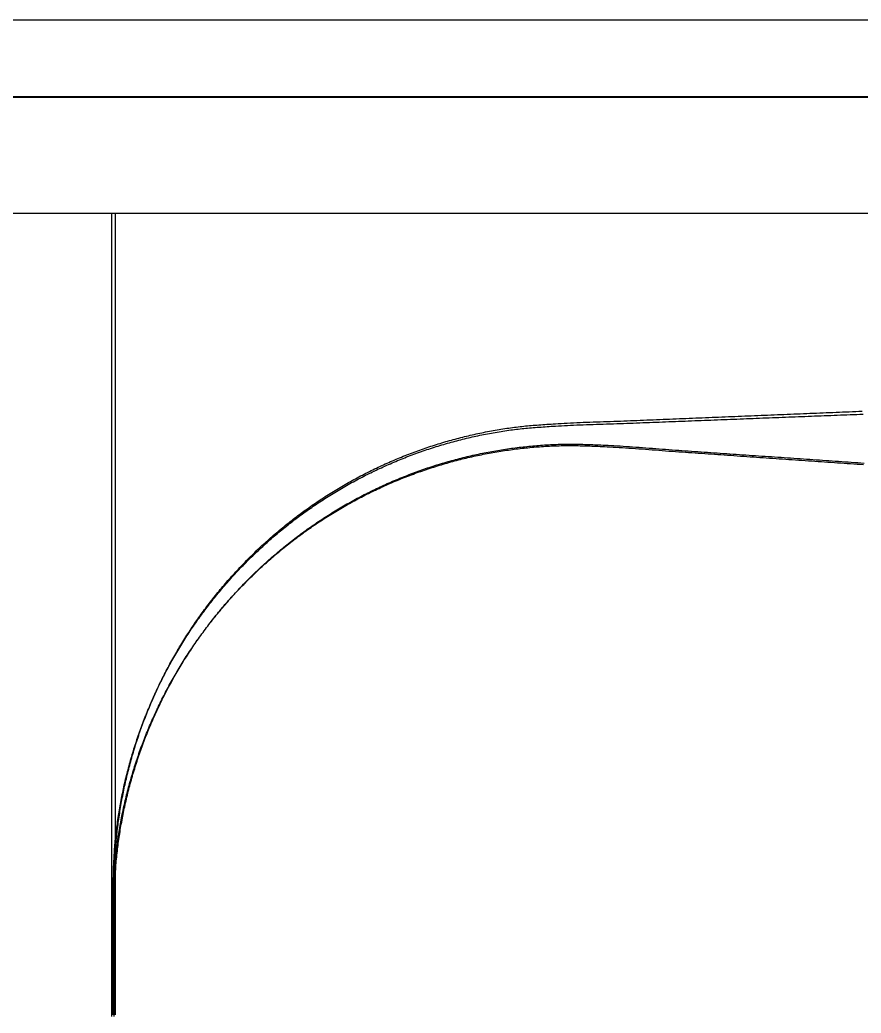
# Model space of a CAD drawing. Header units: millimetres. Extents: x -226 to 218, y -316 to 313.
# Drawn here: x -127.7 to -72.6, y -180 to -114.9 of the extents above; entities that cross this region are included whole.
import ezdxf

# ---------------------------------------------------------------- set-up
doc = ezdxf.new("R2010")
doc.units = ezdxf.units.MM
doc.layers.add('SKETCH', color=5, linetype='Continuous')
doc.layers.add('VISIBLE', color=7, linetype='Continuous')

msp = doc.modelspace()

# ---------------------------------------------------------------- linework, layer by layer
at = {"layer": 'SKETCH', "flags": 128}
for points in [[(-121.651, -180.224), (-121.651, -179.988), (-121.651, -179.752), (-121.651, -179.516), (-121.651, -179.28), (-121.651, -179.043), (-121.651, -178.806), (-121.651, -178.569), (-121.651, -178.332), (-121.651, -178.095), (-121.651, -177.858), (-121.651, -177.621), (-121.651, -177.384), (-121.651, -177.147), (-121.651, -176.91), (-121.651, -176.674), (-121.651, -176.438), (-121.651, -176.202), (-121.651, -175.967), (-121.651, -175.732), (-121.651, -175.497), (-121.651, -175.263), (-121.651, -175.029), (-121.651, -174.797), (-121.651, -174.564), (-121.651, -174.333), (-121.651, -174.11), (-121.651, -173.889), (-121.651, -173.667), (-121.651, -173.447), (-121.651, -173.227), (-121.651, -173.007), (-121.651, -172.788), (-121.651, -172.569), (-121.651, -172.351), (-121.651, -172.133), (-121.651, -171.915), (-121.651, -171.697), (-121.651, -171.48), (-121.651, -171.263), (-121.651, -171.045), (-121.651, -170.828), (-121.651, -170.611), (-121.651, -170.394), (-121.651, -170.176), (-121.651, -169.959), (-121.651, -169.741), (-121.651, -169.523), (-121.651, -169.305), (-121.651, -169.087), (-121.651, -168.868), (-121.651, -168.649), (-121.651, -168.431), (-121.651, -168.212), (-121.651, -167.993), (-121.651, -167.775), (-121.651, -167.556), (-121.651, -167.338), (-121.651, -167.119), (-121.651, -166.9), (-121.651, -166.682), (-121.651, -166.463), (-121.651, -166.244), (-121.651, -166.026), (-121.651, -165.807), (-121.651, -165.589), (-121.651, -165.37), (-121.651, -165.151), (-121.651, -164.933), (-121.651, -164.714), (-121.651, -164.495), (-121.651, -164.277), (-121.651, -164.058), (-121.651, -163.84), (-121.651, -163.621), (-121.651, -163.402), (-121.651, -163.184), (-121.651, -162.965), (-121.651, -162.747), (-121.651, -162.528), (-121.651, -162.309), (-121.651, -162.091), (-121.651, -161.872), (-121.651, -161.654), (-121.651, -161.435), (-121.651, -161.217), (-121.651, -160.998), (-121.651, -160.779), (-121.651, -160.561), (-121.651, -160.342), (-121.651, -160.124), (-121.651, -159.905), (-121.651, -159.686), (-121.651, -159.468), (-121.651, -159.249), (-121.651, -159.031), (-121.651, -158.812), (-121.651, -158.593), (-121.651, -158.375), (-121.651, -158.156), (-121.651, -157.938), (-121.651, -157.719), (-121.651, -157.5), (-121.651, -157.282), (-121.651, -157.063), (-121.651, -156.844), (-121.651, -156.626), (-121.651, -156.407), (-121.651, -156.189), (-121.651, -155.97), (-121.651, -155.751), (-121.651, -155.533), (-121.651, -155.314), (-121.651, -155.095), (-121.651, -154.877), (-121.651, -154.658), (-121.651, -154.44), (-121.651, -154.221), (-121.651, -154.002), (-121.651, -153.784), (-121.651, -153.565), (-121.651, -153.346), (-121.651, -153.128), (-121.651, -152.909), (-121.651, -152.691), (-121.651, -152.472), (-121.651, -152.253), (-121.651, -152.035), (-121.651, -151.816), (-121.651, -151.598), (-121.651, -151.379), (-121.651, -151.161), (-121.651, -150.942), (-121.651, -150.723), (-121.651, -150.505), (-121.651, -150.286), (-121.651, -150.068), (-121.651, -149.849), (-121.651, -149.63), (-121.651, -149.412), (-121.651, -149.193), (-121.651, -148.975), (-121.651, -148.756), (-121.651, -148.538), (-121.651, -148.319), (-121.651, -148.1), (-121.651, -147.882), (-121.651, -147.663), (-121.651, -147.444), (-121.651, -147.226), (-121.651, -147.007), (-121.651, -146.789), (-121.651, -146.57), (-121.651, -146.351), (-121.651, -146.133), (-121.651, -145.914), (-121.651, -145.695), (-121.651, -145.477), (-121.651, -145.258), (-121.651, -145.04), (-121.651, -144.821), (-121.651, -144.602), (-121.651, -144.384), (-121.651, -144.165), (-121.651, -143.946), (-121.651, -143.728), (-121.651, -143.509), (-121.651, -143.291), (-121.651, -143.072), (-121.651, -142.853), (-121.651, -142.635), (-121.651, -142.416), (-121.651, -142.197), (-121.651, -141.979), (-121.651, -141.76), (-121.651, -141.542), (-121.651, -141.323), (-121.651, -141.105), (-121.651, -140.886), (-121.651, -140.667), (-121.651, -140.449), (-121.651, -140.23), (-121.651, -140.012), (-121.651, -139.793), (-121.651, -139.574), (-121.651, -139.356), (-121.651, -139.137), (-121.651, -138.919), (-121.651, -138.7), (-121.651, -138.482), (-121.651, -138.263), (-121.651, -138.044), (-121.651, -137.826), (-121.651, -137.607), (-121.651, -137.389), (-121.651, -137.17), (-121.651, -136.951), (-121.651, -136.733), (-121.651, -136.514), (-121.651, -136.296), (-121.651, -136.077), (-121.651, -135.859), (-121.651, -135.64), (-121.651, -135.421), (-121.651, -135.203), (-121.651, -134.984), (-121.651, -134.766), (-121.651, -134.547), (-121.651, -134.328), (-121.651, -134.11), (-121.651, -133.891), (-121.651, -133.673), (-121.651, -133.454), (-121.651, -133.236), (-121.651, -133.017), (-121.651, -132.798), (-121.651, -132.58), (-121.651, -132.361), (-121.651, -132.143), (-121.651, -131.924), (-121.651, -131.705), (-121.651, -131.487), (-121.651, -131.268), (-121.651, -131.049), (-121.651, -130.831), (-121.651, -130.612), (-121.651, -130.393), (-121.651, -130.175), (-121.651, -129.956), (-121.651, -129.738), (-121.651, -129.519), (-121.651, -129.3), (-121.651, -129.082), (-121.651, -128.863), (-121.651, -128.644), (-121.651, -128.426), (-121.651, -128.207), (-121.651, -127.989), (-121.651, -127.77), (-121.651, -127.595)], [(-121.413, -180.106), (-121.413, -179.871), (-121.413, -179.636), (-121.413, -179.4), (-121.413, -179.165), (-121.413, -178.929), (-121.413, -178.692), (-121.413, -178.456), (-121.413, -178.219), (-121.413, -177.983), (-121.413, -177.746), (-121.413, -177.509), (-121.413, -177.272), (-121.413, -177.036), (-121.413, -176.799), (-121.413, -176.563), (-121.413, -176.327), (-121.413, -176.091), (-121.413, -175.856), (-121.413, -175.621), (-121.413, -175.386), (-121.413, -175.152), (-121.413, -174.919), (-121.413, -174.686), (-121.413, -174.454), (-121.413, -174.222), (-121.413, -173.992), (-121.413, -173.771), (-121.413, -173.551), (-121.413, -173.331), (-121.413, -173.112), (-121.413, -172.894), (-121.413, -172.676), (-121.413, -172.458), (-121.413, -172.241), (-121.413, -172.025), (-121.413, -171.808), (-121.413, -171.592), (-121.413, -171.377), (-121.413, -171.161), (-121.413, -170.945), (-121.413, -170.73), (-121.413, -170.515), (-121.413, -170.299), (-121.413, -170.084), (-121.413, -169.868), (-121.413, -169.653), (-121.413, -169.437), (-121.413, -169.221), (-121.413, -169.005), (-121.413, -168.788), (-121.413, -168.571), (-121.413, -168.354), (-121.413, -168.137), (-121.413, -167.92), (-121.413, -167.704), (-121.413, -167.487), (-121.413, -167.27), (-121.413, -167.053), (-121.413, -166.836), (-121.413, -166.619), (-121.413, -166.402), (-121.413, -166.186), (-121.413, -165.969), (-121.413, -165.752), (-121.413, -165.535), (-121.413, -165.318), (-121.413, -165.101), (-121.413, -164.884), (-121.413, -164.667), (-121.413, -164.451), (-121.413, -164.234), (-121.413, -164.017), (-121.413, -163.8), (-121.413, -163.583), (-121.413, -163.366), (-121.413, -163.15), (-121.413, -162.933), (-121.413, -162.716), (-121.413, -162.499), (-121.413, -162.282), (-121.413, -162.065), (-121.413, -161.849), (-121.413, -161.632), (-121.413, -161.415), (-121.413, -161.198), (-121.413, -160.981), (-121.413, -160.765), (-121.413, -160.548), (-121.413, -160.331), (-121.413, -160.114), (-121.413, -159.897), (-121.413, -159.68), (-121.413, -159.464), (-121.413, -159.247), (-121.413, -159.03), (-121.413, -158.813), (-121.413, -158.596), (-121.413, -158.379), (-121.413, -158.163), (-121.413, -157.946), (-121.413, -157.729), (-121.413, -157.512), (-121.413, -157.295), (-121.413, -157.078), (-121.413, -156.861), (-121.413, -156.645), (-121.413, -156.428), (-121.413, -156.211), (-121.413, -155.994), (-121.413, -155.777), (-121.413, -155.56), (-121.413, -155.343), (-121.413, -155.127), (-121.413, -154.91), (-121.413, -154.693), (-121.413, -154.476), (-121.413, -154.259), (-121.413, -154.042), (-121.413, -153.825), (-121.413, -153.609), (-121.413, -153.392), (-121.413, -153.175), (-121.413, -152.958), (-121.413, -152.741), (-121.413, -152.524), (-121.413, -152.307), (-121.413, -152.091), (-121.413, -151.874), (-121.413, -151.657), (-121.413, -151.44), (-121.413, -151.223), (-121.413, -151.007), (-121.413, -150.79), (-121.413, -150.573), (-121.413, -150.356), (-121.413, -150.139), (-121.413, -149.923), (-121.413, -149.706), (-121.413, -149.489), (-121.413, -149.272), (-121.413, -149.055), (-121.413, -148.838), (-121.413, -148.622), (-121.413, -148.405), (-121.413, -148.188), (-121.413, -147.971), (-121.413, -147.754), (-121.413, -147.537), (-121.413, -147.321), (-121.413, -147.104), (-121.413, -146.887), (-121.413, -146.67), (-121.413, -146.453), (-121.413, -146.236), (-121.413, -146.019), (-121.413, -145.802), (-121.413, -145.586), (-121.413, -145.369), (-121.413, -145.152), (-121.413, -144.935), (-121.413, -144.718), (-121.413, -144.501), (-121.413, -144.284), (-121.413, -144.068), (-121.413, -143.851), (-121.413, -143.634), (-121.413, -143.417), (-121.413, -143.2), (-121.413, -142.983), (-121.413, -142.766), (-121.413, -142.55), (-121.413, -142.333), (-121.413, -142.116), (-121.413, -141.899), (-121.413, -141.682), (-121.413, -141.465), (-121.413, -141.249), (-121.413, -141.032), (-121.413, -140.815), (-121.413, -140.598), (-121.413, -140.381), (-121.413, -140.165), (-121.413, -139.948), (-121.413, -139.731), (-121.413, -139.514), (-121.413, -139.297), (-121.413, -139.08), (-121.413, -138.864), (-121.413, -138.647), (-121.413, -138.43), (-121.413, -138.213), (-121.413, -137.996), (-121.413, -137.78), (-121.413, -137.563), (-121.413, -137.346), (-121.413, -137.129), (-121.413, -136.912), (-121.413, -136.695), (-121.413, -136.478), (-121.413, -136.262), (-121.413, -136.045), (-121.413, -135.828), (-121.413, -135.611), (-121.413, -135.394), (-121.413, -135.177), (-121.413, -134.96), (-121.413, -134.743), (-121.413, -134.527), (-121.413, -134.31), (-121.413, -134.093), (-121.413, -133.876), (-121.413, -133.659), (-121.413, -133.442), (-121.413, -133.225), (-121.413, -133.009), (-121.413, -132.792), (-121.413, -132.575), (-121.413, -132.358), (-121.413, -132.141), (-121.413, -131.924), (-121.413, -131.708), (-121.413, -131.491), (-121.413, -131.274), (-121.413, -131.057), (-121.413, -130.84), (-121.413, -130.623), (-121.413, -130.407), (-121.413, -130.19), (-121.413, -129.973), (-121.413, -129.756), (-121.413, -129.539), (-121.413, -129.323), (-121.413, -129.106), (-121.413, -128.889), (-121.413, -128.672), (-121.413, -128.455), (-121.413, -128.238), (-121.413, -128.022), (-121.413, -127.805), (-121.413, -127.595)], [(-121.571, -180.106), (-121.571, -179.87), (-121.571, -179.633), (-121.571, -179.392), (-121.571, -179.149), (-121.571, -178.903), (-121.571, -178.655), (-121.571, -178.406), (-121.571, -178.155), (-121.571, -177.904), (-121.571, -177.654), (-121.571, -177.403), (-121.571, -177.154), (-121.571, -176.906), (-121.571, -176.66), (-121.571, -176.417), (-121.571, -176.176), (-121.571, -175.939), (-121.571, -175.705), (-121.571, -175.476), (-121.571, -175.252), (-121.571, -175.033), (-121.571, -174.819), (-121.571, -174.612), (-121.571, -174.412), (-121.571, -174.219), (-121.571, -174.093), (-121.572, -173.972), (-121.572, -173.853), (-121.573, -173.738), (-121.574, -173.625), (-121.575, -173.515), (-121.575, -173.408), (-121.576, -173.302), (-121.577, -173.198), (-121.578, -173.096), (-121.579, -172.994), (-121.58, -172.894), (-121.581, -172.794), (-121.581, -172.695), (-121.581, -172.596), (-121.581, -172.496), (-121.581, -172.397), (-121.581, -172.296), (-121.58, -172.195), (-121.579, -172.092), (-121.578, -171.988), (-121.576, -171.883), (-121.574, -171.775), (-121.571, -171.665), (-121.568, -171.542), (-121.565, -171.418), (-121.562, -171.294), (-121.558, -171.169), (-121.555, -171.042), (-121.551, -170.916), (-121.547, -170.788), (-121.543, -170.66), (-121.538, -170.532), (-121.534, -170.403), (-121.528, -170.273), (-121.523, -170.144), (-121.517, -170.014), (-121.51, -169.884), (-121.504, -169.754), (-121.496, -169.624), (-121.488, -169.494), (-121.48, -169.364), (-121.471, -169.234), (-121.461, -169.105), (-121.45, -168.976), (-121.439, -168.847), (-121.427, -168.719), (-121.415, -168.591), (-121.401, -168.464), (-121.387, -168.337), (-121.373, -168.209), (-121.358, -168.082), (-121.342, -167.955), (-121.326, -167.827), (-121.31, -167.7), (-121.292, -167.573), (-121.275, -167.446), (-121.256, -167.319), (-121.238, -167.192), (-121.218, -167.065), (-121.198, -166.938), (-121.178, -166.811), (-121.157, -166.684), (-121.135, -166.558), (-121.113, -166.431), (-121.091, -166.305), (-121.068, -166.179), (-121.044, -166.053), (-121.02, -165.927), (-120.995, -165.801), (-120.97, -165.676), (-120.944, -165.55), (-120.918, -165.425), (-120.891, -165.299), (-120.864, -165.174), (-120.836, -165.049), (-120.808, -164.924), (-120.779, -164.799), (-120.749, -164.674), (-120.719, -164.549), (-120.689, -164.425), (-120.658, -164.3), (-120.626, -164.176), (-120.594, -164.052), (-120.561, -163.927), (-120.528, -163.803), (-120.494, -163.68), (-120.46, -163.556), (-120.425, -163.432), (-120.39, -163.309), (-120.354, -163.186), (-120.318, -163.063), (-120.281, -162.94), (-120.244, -162.818), (-120.206, -162.695), (-120.168, -162.573), (-120.129, -162.451), (-120.089, -162.329), (-120.049, -162.207), (-120.009, -162.086), (-119.968, -161.964), (-119.926, -161.843), (-119.884, -161.722), (-119.842, -161.6), (-119.798, -161.48), (-119.755, -161.359), (-119.711, -161.238), (-119.666, -161.118), (-119.621, -160.998), (-119.575, -160.878), (-119.529, -160.758), (-119.482, -160.638), (-119.435, -160.519), (-119.387, -160.4), (-119.339, -160.281), (-119.29, -160.162), (-119.241, -160.044), (-119.191, -159.926), (-119.141, -159.808), (-119.091, -159.69), (-119.039, -159.573), (-118.988, -159.456), (-118.936, -159.339), (-118.883, -159.222), (-118.83, -159.105), (-118.776, -158.988), (-118.722, -158.872), (-118.667, -158.756), (-118.612, -158.64), (-118.556, -158.525), (-118.5, -158.409), (-118.443, -158.294), (-118.386, -158.179), (-118.329, -158.064), (-118.27, -157.95), (-118.212, -157.836), (-118.153, -157.722), (-118.093, -157.608), (-118.033, -157.495), (-117.973, -157.382), (-117.912, -157.269), (-117.85, -157.156), (-117.788, -157.044), (-117.726, -156.932), (-117.663, -156.821), (-117.6, -156.709), (-117.536, -156.598), (-117.472, -156.487), (-117.407, -156.377), (-117.342, -156.266), (-117.276, -156.156), (-117.21, -156.046), (-117.143, -155.936), (-117.076, -155.827), (-117.008, -155.718), (-116.94, -155.609), (-116.871, -155.501), (-116.802, -155.392), (-116.733, -155.285), (-116.663, -155.177), (-116.592, -155.07), (-116.522, -154.963), (-116.45, -154.856), (-116.378, -154.75), (-116.306, -154.644), (-116.234, -154.538), (-116.161, -154.433), (-116.087, -154.328), (-116.013, -154.223), (-115.939, -154.119), (-115.864, -154.015), (-115.789, -153.911), (-115.713, -153.808), (-115.637, -153.705), (-115.56, -153.602), (-115.483, -153.499), (-115.406, -153.397), (-115.328, -153.295), (-115.249, -153.193), (-115.17, -153.092), (-115.091, -152.991), (-115.011, -152.89), (-114.931, -152.79), (-114.85, -152.69), (-114.769, -152.591), (-114.688, -152.492), (-114.606, -152.393), (-114.524, -152.294), (-114.441, -152.196), (-114.358, -152.099), (-114.275, -152.001), (-114.191, -151.904), (-114.107, -151.808), (-114.023, -151.712), (-113.937, -151.616), (-113.852, -151.52), (-113.766, -151.425), (-113.68, -151.33), (-113.593, -151.236), (-113.506, -151.142), (-113.418, -151.048), (-113.33, -150.954), (-113.242, -150.861), (-113.153, -150.768), (-113.064, -150.676), (-112.974, -150.584), (-112.884, -150.493), (-112.794, -150.401), (-112.703, -150.311), (-112.612, -150.22), (-112.521, -150.13), (-112.429, -150.041), (-112.337, -149.952), (-112.244, -149.863), (-112.151, -149.775), (-112.058, -149.687), (-111.965, -149.599), (-111.871, -149.512), (-111.776, -149.425), (-111.681, -149.339), (-111.586, -149.253), (-111.49, -149.168), (-111.394, -149.082), (-111.298, -148.997), (-111.201, -148.913), (-111.104, -148.829), (-111.007, -148.745), (-110.909, -148.662), (-110.811, -148.579), (-110.712, -148.497), (-110.613, -148.415), (-110.514, -148.333), (-110.415, -148.252), (-110.315, -148.172), (-110.215, -148.092), (-110.114, -148.012), (-110.013, -147.932), (-109.912, -147.854), (-109.811, -147.775), (-109.709, -147.697), (-109.607, -147.62), (-109.505, -147.543), (-109.402, -147.466), (-109.299, -147.39), (-109.195, -147.314), (-109.092, -147.239), (-108.988, -147.164), (-108.883, -147.089), (-108.778, -147.015), (-108.673, -146.942), (-108.568, -146.869), (-108.462, -146.796), (-108.356, -146.723), (-108.25, -146.652), (-108.143, -146.58), (-108.036, -146.509), (-107.929, -146.439), (-107.821, -146.369), (-107.714, -146.299), (-107.606, -146.23), (-107.497, -146.162), (-107.389, -146.094), (-107.28, -146.026), (-107.171, -145.959), (-107.062, -145.892), (-106.952, -145.826), (-106.842, -145.76), (-106.732, -145.695), (-106.621, -145.63), (-106.51, -145.566), (-106.399, -145.502), (-106.287, -145.438), (-106.175, -145.375), (-106.063, -145.313), (-105.951, -145.251), (-105.838, -145.189), (-105.725, -145.128), (-105.612, -145.067), (-105.499, -145.007), (-105.385, -144.947), (-105.271, -144.888), (-105.157, -144.83), (-105.043, -144.771), (-104.928, -144.714), (-104.814, -144.656), (-104.699, -144.6), (-104.583, -144.544), (-104.468, -144.488), (-104.353, -144.433), (-104.237, -144.378), (-104.121, -144.324), (-104.004, -144.27), (-103.887, -144.217), (-103.771, -144.164), (-103.653, -144.112), (-103.536, -144.06), (-103.418, -144.008), (-103.3, -143.958), (-103.182, -143.907), (-103.064, -143.857), (-102.946, -143.808), (-102.827, -143.759), (-102.708, -143.711), (-102.589, -143.663), (-102.469, -143.616), (-102.35, -143.569), (-102.23, -143.523), (-102.11, -143.477), (-101.991, -143.432), (-101.87, -143.387), (-101.75, -143.343), (-101.63, -143.299), (-101.509, -143.256), (-101.388, -143.213), (-101.267, -143.171), (-101.146, -143.13), (-101.024, -143.089), (-100.903, -143.048), (-100.781, -143.008), (-100.659, -142.969), (-100.536, -142.93), (-100.414, -142.891), (-100.291, -142.853), (-100.169, -142.816), (-100.046, -142.779), (-99.923, -142.743), (-99.799, -142.707), (-99.676, -142.671), (-99.552, -142.637), (-99.429, -142.602), (-99.305, -142.569), (-99.181, -142.535), (-99.057, -142.503), (-98.933, -142.47), (-98.809, -142.439), (-98.685, -142.408), (-98.56, -142.377), (-98.436, -142.347), (-98.311, -142.318), (-98.186, -142.289), (-98.061, -142.26), (-97.936, -142.232), (-97.811, -142.205), (-97.685, -142.178), (-97.56, -142.151), (-97.434, -142.125), (-97.308, -142.1), (-97.182, -142.075), (-97.056, -142.051), (-96.93, -142.027), (-96.804, -142.004), (-96.677, -141.981), (-96.551, -141.959), (-96.424, -141.938), (-96.298, -141.917), (-96.171, -141.896), (-96.045, -141.876), (-95.918, -141.857), (-95.791, -141.838), (-95.664, -141.82), (-95.538, -141.802), (-95.413, -141.785), (-95.289, -141.77), (-95.165, -141.754), (-95.042, -141.74), (-94.919, -141.726), (-94.797, -141.713), (-94.675, -141.701), (-94.552, -141.689), (-94.43, -141.677), (-94.307, -141.666), (-94.183, -141.655), (-94.059, -141.645), (-93.934, -141.635), (-93.807, -141.625), (-93.68, -141.616), (-93.551, -141.607), (-93.421, -141.598), (-93.289, -141.588), (-93.155, -141.58), (-93.02, -141.571), (-92.882, -141.562), (-92.742, -141.552), (-92.599, -141.543), (-92.412, -141.532), (-92.22, -141.521), (-92.025, -141.51), (-91.826, -141.5), (-91.623, -141.491), (-91.418, -141.481), (-91.209, -141.473), (-90.999, -141.464), (-90.786, -141.456), (-90.571, -141.448), (-90.354, -141.441), (-90.136, -141.434), (-89.917, -141.426), (-89.697, -141.419), (-89.476, -141.412), (-89.255, -141.405), (-89.034, -141.398), (-88.814, -141.391), (-88.594, -141.384), (-88.375, -141.377), (-88.157, -141.369), (-87.94, -141.362), (-87.725, -141.354), (-87.512, -141.346), (-87.3, -141.338), (-87.088, -141.33), (-86.876, -141.321), (-86.664, -141.313), (-86.452, -141.305), (-86.24, -141.297), (-86.028, -141.288), (-85.816, -141.28), (-85.604, -141.272), (-85.392, -141.263), (-85.18, -141.255), (-84.968, -141.247), (-84.756, -141.239), (-84.544, -141.23), (-84.332, -141.222), (-84.12, -141.214), (-83.908, -141.206), (-83.696, -141.197), (-83.484, -141.189), (-83.272, -141.181), (-83.06, -141.173), (-82.848, -141.164), (-82.636, -141.156), (-82.424, -141.148), (-82.212, -141.139), (-82, -141.131), (-81.788, -141.123), (-81.576, -141.115), (-81.364, -141.106), (-81.152, -141.098), (-80.94, -141.09), (-80.728, -141.082), (-80.516, -141.073), (-80.304, -141.065), (-80.092, -141.057), (-79.88, -141.049), (-79.668, -141.04), (-79.456, -141.032), (-79.244, -141.024), (-79.032, -141.015), (-78.82, -141.007), (-78.608, -140.999), (-78.396, -140.991), (-78.184, -140.982), (-77.972, -140.974), (-77.76, -140.966), (-77.548, -140.958), (-77.336, -140.949), (-77.124, -140.941), (-76.912, -140.933), (-76.7, -140.925), (-76.488, -140.917), (-76.276, -140.908), (-76.064, -140.9), (-75.852, -140.892), (-75.64, -140.884), (-75.428, -140.875), (-75.216, -140.867), (-75.004, -140.859), (-74.792, -140.851), (-74.58, -140.843), (-74.368, -140.834), (-74.156, -140.826), (-73.945, -140.818), (-73.733, -140.81), (-73.521, -140.802), (-73.309, -140.793), (-73.097, -140.785), (-72.885, -140.777), (-72.673, -140.769), (-72.461, -140.76)], [(-121.492, -180.224), (-121.492, -179.988), (-121.492, -179.753), (-121.492, -179.516), (-121.492, -179.275), (-121.492, -179.032), (-121.492, -178.787), (-121.492, -178.539), (-121.492, -178.291), (-121.492, -178.041), (-121.492, -177.791), (-121.492, -177.54), (-121.492, -177.291), (-121.492, -177.042), (-121.492, -176.794), (-121.492, -176.549), (-121.492, -176.306), (-121.492, -176.065), (-121.492, -175.828), (-121.492, -175.595), (-121.492, -175.366), (-121.492, -175.141), (-121.492, -174.922), (-121.492, -174.708), (-121.492, -174.5), (-121.492, -174.299), (-121.492, -174.105), (-121.492, -173.978), (-121.492, -173.853), (-121.493, -173.733), (-121.494, -173.615), (-121.494, -173.5), (-121.495, -173.388), (-121.496, -173.277), (-121.497, -173.169), (-121.498, -173.063), (-121.499, -172.958), (-121.5, -172.854), (-121.501, -172.751), (-121.501, -172.649), (-121.502, -172.547), (-121.502, -172.446), (-121.502, -172.344), (-121.502, -172.242), (-121.502, -172.139), (-121.501, -172.036), (-121.5, -171.931), (-121.499, -171.825), (-121.497, -171.717), (-121.495, -171.607), (-121.492, -171.496), (-121.489, -171.372), (-121.486, -171.248), (-121.482, -171.124), (-121.479, -170.998), (-121.475, -170.872), (-121.472, -170.745), (-121.468, -170.618), (-121.463, -170.49), (-121.459, -170.362), (-121.454, -170.233), (-121.449, -170.104), (-121.443, -169.975), (-121.437, -169.846), (-121.431, -169.716), (-121.424, -169.587), (-121.417, -169.457), (-121.409, -169.328), (-121.4, -169.198), (-121.391, -169.069), (-121.381, -168.94), (-121.371, -168.812), (-121.36, -168.683), (-121.348, -168.555), (-121.335, -168.428), (-121.322, -168.301), (-121.308, -168.174), (-121.294, -168.047), (-121.279, -167.92), (-121.263, -167.793), (-121.247, -167.665), (-121.231, -167.538), (-121.214, -167.412), (-121.196, -167.285), (-121.178, -167.158), (-121.159, -167.031), (-121.14, -166.904), (-121.12, -166.778), (-121.1, -166.651), (-121.079, -166.525), (-121.058, -166.399), (-121.036, -166.272), (-121.013, -166.146), (-120.99, -166.02), (-120.967, -165.895), (-120.943, -165.769), (-120.918, -165.643), (-120.893, -165.518), (-120.867, -165.393), (-120.841, -165.268), (-120.815, -165.143), (-120.787, -165.018), (-120.76, -164.893), (-120.731, -164.768), (-120.702, -164.643), (-120.673, -164.519), (-120.643, -164.394), (-120.613, -164.27), (-120.582, -164.145), (-120.55, -164.021), (-120.518, -163.897), (-120.485, -163.773), (-120.452, -163.65), (-120.419, -163.526), (-120.385, -163.403), (-120.35, -163.279), (-120.315, -163.156), (-120.279, -163.033), (-120.243, -162.91), (-120.206, -162.788), (-120.169, -162.666), (-120.131, -162.543), (-120.093, -162.421), (-120.054, -162.3), (-120.015, -162.178), (-119.975, -162.056), (-119.935, -161.935), (-119.894, -161.814), (-119.853, -161.692), (-119.811, -161.571), (-119.768, -161.451), (-119.725, -161.33), (-119.682, -161.209), (-119.638, -161.089), (-119.593, -160.969), (-119.548, -160.849), (-119.503, -160.729), (-119.457, -160.609), (-119.41, -160.49), (-119.363, -160.371), (-119.316, -160.252), (-119.268, -160.133), (-119.219, -160.015), (-119.17, -159.897), (-119.121, -159.779), (-119.071, -159.661), (-119.021, -159.543), (-118.97, -159.426), (-118.918, -159.309), (-118.866, -159.192), (-118.814, -159.076), (-118.761, -158.959), (-118.707, -158.843), (-118.653, -158.727), (-118.599, -158.611), (-118.544, -158.495), (-118.488, -158.38), (-118.432, -158.264), (-118.376, -158.149), (-118.319, -158.035), (-118.261, -157.92), (-118.203, -157.806), (-118.145, -157.692), (-118.086, -157.578), (-118.027, -157.465), (-117.967, -157.351), (-117.907, -157.239), (-117.846, -157.126), (-117.785, -157.014), (-117.723, -156.902), (-117.661, -156.79), (-117.598, -156.678), (-117.535, -156.567), (-117.471, -156.456), (-117.407, -156.346), (-117.343, -156.235), (-117.277, -156.125), (-117.212, -156.015), (-117.146, -155.905), (-117.079, -155.795), (-117.012, -155.686), (-116.945, -155.577), (-116.877, -155.469), (-116.808, -155.36), (-116.74, -155.252), (-116.67, -155.144), (-116.6, -155.037), (-116.53, -154.93), (-116.46, -154.823), (-116.389, -154.716), (-116.317, -154.61), (-116.245, -154.504), (-116.173, -154.399), (-116.1, -154.294), (-116.027, -154.189), (-115.953, -154.084), (-115.879, -153.98), (-115.804, -153.876), (-115.729, -153.773), (-115.654, -153.669), (-115.578, -153.566), (-115.502, -153.463), (-115.425, -153.361), (-115.348, -153.259), (-115.27, -153.157), (-115.192, -153.055), (-115.113, -152.954), (-115.034, -152.853), (-114.955, -152.753), (-114.875, -152.653), (-114.794, -152.553), (-114.714, -152.453), (-114.633, -152.354), (-114.551, -152.256), (-114.469, -152.157), (-114.387, -152.059), (-114.304, -151.962), (-114.221, -151.864), (-114.138, -151.768), (-114.054, -151.671), (-113.97, -151.575), (-113.885, -151.479), (-113.8, -151.384), (-113.714, -151.289), (-113.628, -151.194), (-113.541, -151.1), (-113.455, -151.006), (-113.367, -150.912), (-113.28, -150.818), (-113.191, -150.725), (-113.103, -150.633), (-113.014, -150.541), (-112.925, -150.449), (-112.835, -150.357), (-112.745, -150.266), (-112.655, -150.176), (-112.564, -150.085), (-112.473, -149.995), (-112.381, -149.906), (-112.289, -149.817), (-112.197, -149.728), (-112.105, -149.64), (-112.012, -149.552), (-111.918, -149.465), (-111.825, -149.378), (-111.731, -149.291), (-111.636, -149.205), (-111.541, -149.119), (-111.446, -149.033), (-111.35, -148.948), (-111.254, -148.863), (-111.158, -148.779), (-111.061, -148.695), (-110.964, -148.611), (-110.867, -148.528), (-110.769, -148.445), (-110.671, -148.363), (-110.572, -148.281), (-110.473, -148.2), (-110.374, -148.118), (-110.274, -148.038), (-110.175, -147.958), (-110.074, -147.878), (-109.974, -147.799), (-109.873, -147.72), (-109.772, -147.641), (-109.671, -147.564), (-109.569, -147.486), (-109.467, -147.409), (-109.365, -147.332), (-109.262, -147.256), (-109.159, -147.18), (-109.056, -147.105), (-108.952, -147.03), (-108.848, -146.956), (-108.743, -146.882), (-108.639, -146.808), (-108.534, -146.735), (-108.428, -146.662), (-108.322, -146.59), (-108.216, -146.518), (-108.11, -146.446), (-108.004, -146.375), (-107.897, -146.305), (-107.79, -146.235), (-107.682, -146.165), (-107.574, -146.096), (-107.467, -146.028), (-107.358, -145.96), (-107.25, -145.892), (-107.141, -145.825), (-107.032, -145.758), (-106.923, -145.692), (-106.813, -145.626), (-106.703, -145.561), (-106.593, -145.496), (-106.482, -145.431), (-106.371, -145.367), (-106.26, -145.304), (-106.149, -145.241), (-106.037, -145.178), (-105.925, -145.116), (-105.813, -145.054), (-105.7, -144.993), (-105.587, -144.932), (-105.474, -144.872), (-105.361, -144.812), (-105.248, -144.753), (-105.134, -144.694), (-105.02, -144.636), (-104.906, -144.578), (-104.791, -144.521), (-104.677, -144.464), (-104.562, -144.408), (-104.447, -144.352), (-104.332, -144.297), (-104.216, -144.242), (-104.1, -144.188), (-103.984, -144.134), (-103.868, -144.081), (-103.751, -144.028), (-103.635, -143.976), (-103.518, -143.924), (-103.4, -143.872), (-103.283, -143.821), (-103.165, -143.771), (-103.047, -143.721), (-102.929, -143.672), (-102.81, -143.623), (-102.692, -143.574), (-102.573, -143.526), (-102.454, -143.479), (-102.335, -143.432), (-102.216, -143.386), (-102.096, -143.34), (-101.977, -143.295), (-101.857, -143.25), (-101.737, -143.205), (-101.617, -143.162), (-101.497, -143.119), (-101.376, -143.076), (-101.256, -143.034), (-101.135, -142.992), (-101.013, -142.951), (-100.892, -142.91), (-100.771, -142.87), (-100.649, -142.83), (-100.527, -142.791), (-100.405, -142.752), (-100.283, -142.714), (-100.16, -142.676), (-100.038, -142.639), (-99.915, -142.602), (-99.792, -142.566), (-99.669, -142.531), (-99.546, -142.496), (-99.423, -142.461), (-99.299, -142.427), (-99.176, -142.394), (-99.052, -142.361), (-98.928, -142.329), (-98.805, -142.297), (-98.681, -142.265), (-98.557, -142.235), (-98.432, -142.204), (-98.308, -142.175), (-98.183, -142.146), (-98.059, -142.117), (-97.934, -142.089), (-97.809, -142.061), (-97.684, -142.034), (-97.558, -142.007), (-97.433, -141.981), (-97.308, -141.956), (-97.182, -141.931), (-97.056, -141.906), (-96.93, -141.883), (-96.804, -141.859), (-96.678, -141.836), (-96.552, -141.814), (-96.426, -141.792), (-96.3, -141.771), (-96.174, -141.75), (-96.047, -141.73), (-95.921, -141.711), (-95.795, -141.692), (-95.668, -141.673), (-95.542, -141.656), (-95.417, -141.639), (-95.294, -141.622), (-95.17, -141.607), (-95.048, -141.593), (-94.926, -141.579), (-94.804, -141.565), (-94.682, -141.552), (-94.56, -141.54), (-94.438, -141.529), (-94.315, -141.517), (-94.192, -141.506), (-94.068, -141.496), (-93.943, -141.486), (-93.818, -141.476), (-93.691, -141.466), (-93.562, -141.457), (-93.432, -141.447), (-93.301, -141.438), (-93.167, -141.429), (-93.032, -141.42), (-92.894, -141.41), (-92.754, -141.401), (-92.611, -141.391), (-92.423, -141.379), (-92.23, -141.368), (-92.034, -141.357), (-91.833, -141.346), (-91.629, -141.336), (-91.422, -141.327), (-91.212, -141.317), (-91, -141.308), (-90.785, -141.3), (-90.568, -141.292), (-90.35, -141.283), (-90.13, -141.275), (-89.908, -141.268), (-89.686, -141.26), (-89.464, -141.252), (-89.241, -141.245), (-89.018, -141.237), (-88.795, -141.23), (-88.573, -141.222), (-88.352, -141.214), (-88.132, -141.206), (-87.914, -141.198), (-87.697, -141.19), (-87.482, -141.181), (-87.268, -141.172), (-87.055, -141.164), (-86.841, -141.155), (-86.627, -141.146), (-86.413, -141.137), (-86.2, -141.129), (-85.986, -141.12), (-85.772, -141.111), (-85.559, -141.102), (-85.345, -141.093), (-85.131, -141.084), (-84.917, -141.076), (-84.704, -141.067), (-84.49, -141.058), (-84.276, -141.049), (-84.063, -141.04), (-83.849, -141.032), (-83.635, -141.023), (-83.421, -141.014), (-83.208, -141.005), (-82.994, -140.996), (-82.78, -140.988), (-82.567, -140.979), (-82.353, -140.97), (-82.139, -140.961), (-81.925, -140.953), (-81.712, -140.944), (-81.498, -140.935), (-81.284, -140.926), (-81.071, -140.918), (-80.857, -140.909), (-80.643, -140.9), (-80.429, -140.891), (-80.216, -140.883), (-80.002, -140.874), (-79.788, -140.865), (-79.575, -140.856), (-79.361, -140.848), (-79.147, -140.839), (-78.933, -140.83), (-78.72, -140.821), (-78.506, -140.813), (-78.292, -140.804), (-78.079, -140.795), (-77.865, -140.786), (-77.651, -140.778), (-77.437, -140.769), (-77.224, -140.76), (-77.01, -140.751), (-76.796, -140.742), (-76.583, -140.734), (-76.369, -140.725), (-76.155, -140.716), (-75.941, -140.707), (-75.728, -140.698), (-75.514, -140.69), (-75.3, -140.681), (-75.087, -140.672), (-74.873, -140.663), (-74.659, -140.654), (-74.445, -140.646), (-74.232, -140.637), (-74.018, -140.628), (-73.804, -140.619), (-73.591, -140.61), (-73.377, -140.602), (-73.163, -140.593), (-72.949, -140.584), (-72.736, -140.575), (-72.522, -140.566)], [(-121.571, -180.106), (-121.571, -179.87), (-121.571, -179.632), (-121.571, -179.386), (-121.571, -179.136), (-121.571, -178.881), (-121.571, -178.623), (-121.571, -178.362), (-121.571, -178.099), (-121.571, -177.835), (-121.571, -177.572), (-121.571, -177.309), (-121.571, -177.048), (-121.571, -176.789), (-121.571, -176.535), (-121.571, -176.284), (-121.571, -176.039), (-121.571, -175.8), (-121.571, -175.568), (-121.571, -175.345), (-121.571, -175.13), (-121.571, -174.925), (-121.571, -174.73), (-121.571, -174.547), (-121.571, -174.376), (-121.571, -174.219), (-121.571, -174.15), (-121.572, -174.085), (-121.572, -174.024), (-121.572, -173.966), (-121.573, -173.91), (-121.573, -173.857), (-121.574, -173.807), (-121.574, -173.758), (-121.575, -173.711), (-121.575, -173.664), (-121.576, -173.619), (-121.576, -173.575), (-121.577, -173.531), (-121.577, -173.486), (-121.577, -173.442), (-121.577, -173.397), (-121.577, -173.351), (-121.577, -173.303), (-121.576, -173.254), (-121.576, -173.203), (-121.575, -173.15), (-121.574, -173.094), (-121.573, -173.036), (-121.571, -172.974), (-121.569, -172.872), (-121.566, -172.765), (-121.563, -172.654), (-121.56, -172.539), (-121.557, -172.42), (-121.553, -172.299), (-121.549, -172.174), (-121.545, -172.046), (-121.54, -171.916), (-121.535, -171.784), (-121.53, -171.65), (-121.524, -171.515), (-121.518, -171.379), (-121.511, -171.241), (-121.504, -171.104), (-121.497, -170.965), (-121.488, -170.827), (-121.48, -170.69), (-121.47, -170.553), (-121.46, -170.417), (-121.45, -170.282), (-121.438, -170.149), (-121.426, -170.017), (-121.414, -169.888), (-121.4, -169.761), (-121.386, -169.633), (-121.372, -169.505), (-121.357, -169.377), (-121.341, -169.249), (-121.325, -169.121), (-121.308, -168.994), (-121.291, -168.866), (-121.273, -168.738), (-121.255, -168.611), (-121.236, -168.483), (-121.216, -168.356), (-121.196, -168.229), (-121.176, -168.101), (-121.155, -167.974), (-121.133, -167.847), (-121.111, -167.72), (-121.088, -167.594), (-121.065, -167.467), (-121.041, -167.34), (-121.017, -167.214), (-120.992, -167.088), (-120.967, -166.962), (-120.941, -166.836), (-120.915, -166.71), (-120.888, -166.584), (-120.86, -166.459), (-120.832, -166.333), (-120.804, -166.208), (-120.775, -166.082), (-120.745, -165.957), (-120.715, -165.832), (-120.684, -165.707), (-120.653, -165.582), (-120.621, -165.457), (-120.589, -165.332), (-120.556, -165.207), (-120.523, -165.083), (-120.489, -164.959), (-120.454, -164.835), (-120.419, -164.711), (-120.384, -164.587), (-120.348, -164.463), (-120.311, -164.34), (-120.274, -164.217), (-120.237, -164.094), (-120.199, -163.971), (-120.16, -163.848), (-120.121, -163.726), (-120.081, -163.603), (-120.041, -163.481), (-120.001, -163.359), (-119.959, -163.237), (-119.918, -163.115), (-119.875, -162.994), (-119.832, -162.872), (-119.789, -162.751), (-119.745, -162.63), (-119.701, -162.509), (-119.656, -162.388), (-119.61, -162.267), (-119.564, -162.147), (-119.518, -162.027), (-119.471, -161.907), (-119.424, -161.787), (-119.376, -161.667), (-119.327, -161.548), (-119.278, -161.429), (-119.229, -161.31), (-119.179, -161.191), (-119.129, -161.073), (-119.078, -160.955), (-119.026, -160.837), (-118.974, -160.72), (-118.922, -160.602), (-118.869, -160.485), (-118.815, -160.368), (-118.761, -160.251), (-118.707, -160.134), (-118.652, -160.018), (-118.596, -159.901), (-118.54, -159.785), (-118.484, -159.67), (-118.427, -159.554), (-118.369, -159.439), (-118.311, -159.324), (-118.253, -159.209), (-118.194, -159.094), (-118.135, -158.98), (-118.075, -158.866), (-118.014, -158.752), (-117.954, -158.639), (-117.892, -158.526), (-117.831, -158.413), (-117.768, -158.301), (-117.706, -158.188), (-117.642, -158.076), (-117.579, -157.965), (-117.515, -157.853), (-117.45, -157.742), (-117.385, -157.631), (-117.319, -157.52), (-117.253, -157.41), (-117.186, -157.3), (-117.119, -157.19), (-117.052, -157.08), (-116.984, -156.971), (-116.915, -156.862), (-116.846, -156.753), (-116.777, -156.644), (-116.707, -156.536), (-116.637, -156.428), (-116.566, -156.321), (-116.495, -156.214), (-116.423, -156.107), (-116.351, -156), (-116.278, -155.894), (-116.205, -155.788), (-116.132, -155.682), (-116.058, -155.577), (-115.984, -155.472), (-115.909, -155.368), (-115.834, -155.264), (-115.758, -155.16), (-115.682, -155.056), (-115.606, -154.952), (-115.528, -154.849), (-115.451, -154.747), (-115.373, -154.644), (-115.295, -154.542), (-115.216, -154.44), (-115.136, -154.339), (-115.057, -154.238), (-114.976, -154.137), (-114.896, -154.036), (-114.815, -153.936), (-114.734, -153.836), (-114.652, -153.737), (-114.57, -153.638), (-114.487, -153.539), (-114.404, -153.441), (-114.321, -153.343), (-114.237, -153.246), (-114.153, -153.149), (-114.068, -153.052), (-113.983, -152.956), (-113.898, -152.86), (-113.812, -152.764), (-113.725, -152.669), (-113.639, -152.573), (-113.551, -152.479), (-113.464, -152.384), (-113.376, -152.29), (-113.287, -152.197), (-113.199, -152.104), (-113.109, -152.011), (-113.02, -151.918), (-112.93, -151.826), (-112.84, -151.734), (-112.749, -151.643), (-112.658, -151.552), (-112.566, -151.462), (-112.474, -151.371), (-112.382, -151.282), (-112.29, -151.193), (-112.197, -151.104), (-112.103, -151.015), (-112.01, -150.927), (-111.916, -150.84), (-111.821, -150.753), (-111.727, -150.666), (-111.631, -150.579), (-111.536, -150.493), (-111.44, -150.408), (-111.343, -150.323), (-111.246, -150.238), (-111.149, -150.153), (-111.052, -150.069), (-110.954, -149.986), (-110.856, -149.902), (-110.757, -149.82), (-110.658, -149.737), (-110.559, -149.655), (-110.459, -149.574), (-110.359, -149.493), (-110.259, -149.412), (-110.158, -149.332), (-110.058, -149.252), (-109.956, -149.173), (-109.855, -149.094), (-109.753, -149.016), (-109.651, -148.938), (-109.548, -148.86), (-109.446, -148.783), (-109.342, -148.707), (-109.239, -148.631), (-109.135, -148.555), (-109.031, -148.479), (-108.926, -148.404), (-108.821, -148.33), (-108.716, -148.256), (-108.61, -148.182), (-108.504, -148.109), (-108.398, -148.036), (-108.292, -147.964), (-108.185, -147.892), (-108.078, -147.821), (-107.97, -147.75), (-107.862, -147.68), (-107.754, -147.61), (-107.646, -147.54), (-107.538, -147.471), (-107.429, -147.403), (-107.32, -147.335), (-107.211, -147.267), (-107.101, -147.2), (-106.991, -147.134), (-106.881, -147.068), (-106.771, -147.002), (-106.66, -146.937), (-106.549, -146.872), (-106.438, -146.808), (-106.326, -146.744), (-106.214, -146.681), (-106.102, -146.618), (-105.989, -146.556), (-105.876, -146.494), (-105.763, -146.433), (-105.65, -146.372), (-105.537, -146.311), (-105.423, -146.251), (-105.309, -146.192), (-105.194, -146.133), (-105.08, -146.074), (-104.965, -146.016), (-104.85, -145.959), (-104.735, -145.902), (-104.62, -145.846), (-104.504, -145.79), (-104.388, -145.734), (-104.272, -145.679), (-104.156, -145.625), (-104.04, -145.571), (-103.923, -145.517), (-103.806, -145.464), (-103.688, -145.412), (-103.571, -145.36), (-103.453, -145.308), (-103.335, -145.257), (-103.217, -145.207), (-103.098, -145.157), (-102.979, -145.107), (-102.86, -145.058), (-102.741, -145.01), (-102.622, -144.962), (-102.502, -144.914), (-102.383, -144.867), (-102.263, -144.821), (-102.143, -144.775), (-102.023, -144.73), (-101.902, -144.685), (-101.782, -144.64), (-101.661, -144.597), (-101.54, -144.553), (-101.419, -144.511), (-101.298, -144.468), (-101.176, -144.427), (-101.055, -144.385), (-100.933, -144.345), (-100.811, -144.305), (-100.688, -144.265), (-100.566, -144.226), (-100.443, -144.187), (-100.32, -144.149), (-100.197, -144.111), (-100.074, -144.074), (-99.951, -144.038), (-99.827, -144.002), (-99.704, -143.966), (-99.58, -143.931), (-99.456, -143.897), (-99.332, -143.863), (-99.208, -143.829), (-99.083, -143.797), (-98.959, -143.764), (-98.835, -143.733), (-98.71, -143.701), (-98.585, -143.671), (-98.461, -143.641), (-98.336, -143.611), (-98.211, -143.582), (-98.086, -143.554), (-97.96, -143.526), (-97.835, -143.498), (-97.709, -143.471), (-97.583, -143.445), (-97.457, -143.419), (-97.331, -143.393), (-97.205, -143.369), (-97.079, -143.344), (-96.952, -143.321), (-96.826, -143.298), (-96.699, -143.275), (-96.573, -143.253), (-96.446, -143.231), (-96.319, -143.21), (-96.192, -143.19), (-96.065, -143.17), (-95.939, -143.15), (-95.812, -143.132), (-95.685, -143.113), (-95.557, -143.096), (-95.43, -143.078), (-95.303, -143.062), (-95.176, -143.046), (-95.048, -143.03), (-94.921, -143.015), (-94.793, -143.001), (-94.665, -142.987), (-94.537, -142.973), (-94.409, -142.961), (-94.281, -142.948), (-94.153, -142.937), (-94.025, -142.925), (-93.897, -142.915), (-93.769, -142.905), (-93.641, -142.895), (-93.512, -142.886), (-93.384, -142.878), (-93.256, -142.87), (-93.128, -142.862), (-92.999, -142.856), (-92.871, -142.849), (-92.743, -142.844), (-92.615, -142.838), (-92.486, -142.834), (-92.359, -142.83), (-92.232, -142.827), (-92.107, -142.824), (-91.982, -142.822), (-91.858, -142.821), (-91.735, -142.821), (-91.611, -142.821), (-91.488, -142.822), (-91.365, -142.823), (-91.242, -142.825), (-91.118, -142.827), (-90.994, -142.83), (-90.869, -142.833), (-90.744, -142.836), (-90.617, -142.84), (-90.489, -142.844), (-90.36, -142.849), (-90.23, -142.854), (-90.097, -142.859), (-89.963, -142.865), (-89.827, -142.87), (-89.689, -142.876), (-89.548, -142.882), (-89.405, -142.889), (-89.217, -142.897), (-89.025, -142.907), (-88.829, -142.917), (-88.63, -142.929), (-88.427, -142.941), (-88.222, -142.954), (-88.013, -142.968), (-87.802, -142.982), (-87.589, -142.997), (-87.374, -143.013), (-87.157, -143.029), (-86.939, -143.045), (-86.72, -143.061), (-86.5, -143.078), (-86.279, -143.095), (-86.058, -143.112), (-85.837, -143.128), (-85.617, -143.145), (-85.397, -143.162), (-85.177, -143.178), (-84.959, -143.194), (-84.743, -143.21), (-84.528, -143.226), (-84.314, -143.241), (-84.102, -143.255), (-83.89, -143.27), (-83.678, -143.285), (-83.466, -143.3), (-83.254, -143.314), (-83.042, -143.329), (-82.83, -143.344), (-82.618, -143.358), (-82.406, -143.373), (-82.194, -143.388), (-81.982, -143.403), (-81.77, -143.417), (-81.557, -143.432), (-81.345, -143.447), (-81.133, -143.461), (-80.921, -143.476), (-80.709, -143.491), (-80.497, -143.506), (-80.285, -143.52), (-80.073, -143.535), (-79.861, -143.55), (-79.649, -143.564), (-79.437, -143.579), (-79.225, -143.594), (-79.013, -143.608), (-78.801, -143.623), (-78.588, -143.638), (-78.376, -143.653), (-78.164, -143.667), (-77.952, -143.682), (-77.74, -143.697), (-77.528, -143.711), (-77.316, -143.726), (-77.104, -143.74), (-76.892, -143.755), (-76.679, -143.77), (-76.467, -143.784), (-76.255, -143.799), (-76.043, -143.814), (-75.831, -143.828), (-75.619, -143.843), (-75.407, -143.858), (-75.195, -143.872), (-74.983, -143.887), (-74.771, -143.902), (-74.558, -143.916), (-74.346, -143.931), (-74.134, -143.946), (-73.922, -143.961), (-73.71, -143.975), (-73.498, -143.99), (-73.286, -144.005), (-73.074, -144.019), (-72.862, -144.034), (-72.65, -144.049), (-72.438, -144.063)], [(-121.492, -180.224), (-121.492, -179.988), (-121.492, -179.753), (-121.492, -179.514), (-121.492, -179.269), (-121.492, -179.019), (-121.492, -178.764), (-121.492, -178.506), (-121.492, -178.245), (-121.492, -177.983), (-121.492, -177.719), (-121.492, -177.456), (-121.492, -177.193), (-121.492, -176.932), (-121.492, -176.674), (-121.492, -176.419), (-121.492, -176.169), (-121.492, -175.924), (-121.492, -175.686), (-121.492, -175.454), (-121.492, -175.23), (-121.492, -175.015), (-121.492, -174.81), (-121.492, -174.616), (-121.492, -174.433), (-121.492, -174.262), (-121.492, -174.105), (-121.492, -174.037), (-121.492, -173.972), (-121.493, -173.91), (-121.493, -173.852), (-121.493, -173.797), (-121.494, -173.744), (-121.494, -173.693), (-121.495, -173.644), (-121.495, -173.597), (-121.496, -173.551), (-121.496, -173.506), (-121.497, -173.462), (-121.497, -173.417), (-121.498, -173.373), (-121.498, -173.329), (-121.498, -173.284), (-121.498, -173.237), (-121.498, -173.19), (-121.497, -173.141), (-121.497, -173.09), (-121.496, -173.037), (-121.495, -172.981), (-121.494, -172.923), (-121.492, -172.861), (-121.489, -172.759), (-121.487, -172.652), (-121.484, -172.541), (-121.481, -172.426), (-121.477, -172.308), (-121.474, -172.186), (-121.47, -172.061), (-121.465, -171.934), (-121.461, -171.804), (-121.456, -171.672), (-121.451, -171.538), (-121.445, -171.403), (-121.439, -171.267), (-121.432, -171.13), (-121.425, -170.992), (-121.417, -170.854), (-121.409, -170.716), (-121.4, -170.578), (-121.391, -170.441), (-121.381, -170.305), (-121.37, -170.171), (-121.359, -170.038), (-121.347, -169.907), (-121.334, -169.778), (-121.321, -169.65), (-121.307, -169.522), (-121.292, -169.394), (-121.277, -169.266), (-121.262, -169.139), (-121.246, -169.011), (-121.229, -168.883), (-121.212, -168.756), (-121.194, -168.628), (-121.176, -168.501), (-121.157, -168.373), (-121.137, -168.246), (-121.117, -168.119), (-121.097, -167.992), (-121.076, -167.865), (-121.054, -167.738), (-121.032, -167.611), (-121.009, -167.484), (-120.986, -167.358), (-120.962, -167.231), (-120.938, -167.105), (-120.913, -166.979), (-120.888, -166.853), (-120.862, -166.727), (-120.836, -166.601), (-120.809, -166.476), (-120.781, -166.35), (-120.753, -166.224), (-120.725, -166.099), (-120.696, -165.974), (-120.666, -165.849), (-120.636, -165.723), (-120.605, -165.598), (-120.574, -165.474), (-120.542, -165.349), (-120.51, -165.224), (-120.477, -165.1), (-120.444, -164.975), (-120.41, -164.851), (-120.376, -164.727), (-120.341, -164.603), (-120.305, -164.48), (-120.269, -164.356), (-120.233, -164.233), (-120.196, -164.11), (-120.158, -163.987), (-120.12, -163.864), (-120.082, -163.741), (-120.043, -163.619), (-120.003, -163.497), (-119.963, -163.375), (-119.922, -163.253), (-119.881, -163.131), (-119.839, -163.009), (-119.797, -162.887), (-119.754, -162.766), (-119.711, -162.645), (-119.667, -162.524), (-119.623, -162.403), (-119.578, -162.282), (-119.532, -162.161), (-119.486, -162.041), (-119.44, -161.921), (-119.393, -161.801), (-119.346, -161.681), (-119.298, -161.562), (-119.249, -161.443), (-119.2, -161.324), (-119.151, -161.205), (-119.101, -161.086), (-119.051, -160.968), (-119, -160.85), (-118.949, -160.732), (-118.897, -160.615), (-118.844, -160.497), (-118.791, -160.38), (-118.738, -160.263), (-118.684, -160.146), (-118.629, -160.03), (-118.575, -159.913), (-118.519, -159.797), (-118.463, -159.681), (-118.407, -159.565), (-118.35, -159.45), (-118.292, -159.335), (-118.234, -159.22), (-118.176, -159.105), (-118.117, -158.991), (-118.058, -158.876), (-117.998, -158.762), (-117.937, -158.649), (-117.877, -158.535), (-117.815, -158.422), (-117.754, -158.31), (-117.691, -158.197), (-117.629, -158.085), (-117.566, -157.973), (-117.502, -157.862), (-117.438, -157.75), (-117.373, -157.639), (-117.308, -157.528), (-117.243, -157.418), (-117.177, -157.307), (-117.11, -157.197), (-117.043, -157.087), (-116.975, -156.978), (-116.907, -156.868), (-116.839, -156.759), (-116.77, -156.651), (-116.701, -156.542), (-116.631, -156.434), (-116.561, -156.326), (-116.49, -156.219), (-116.419, -156.112), (-116.347, -156.005), (-116.275, -155.898), (-116.203, -155.792), (-116.13, -155.686), (-116.056, -155.581), (-115.983, -155.476), (-115.908, -155.371), (-115.834, -155.266), (-115.758, -155.162), (-115.683, -155.058), (-115.607, -154.955), (-115.53, -154.851), (-115.453, -154.748), (-115.376, -154.646), (-115.298, -154.543), (-115.219, -154.441), (-115.14, -154.339), (-115.061, -154.238), (-114.982, -154.137), (-114.901, -154.036), (-114.821, -153.936), (-114.74, -153.836), (-114.659, -153.736), (-114.577, -153.637), (-114.495, -153.538), (-114.412, -153.439), (-114.329, -153.341), (-114.246, -153.243), (-114.162, -153.146), (-114.078, -153.049), (-113.994, -152.952), (-113.909, -152.856), (-113.823, -152.76), (-113.737, -152.664), (-113.651, -152.569), (-113.564, -152.474), (-113.477, -152.379), (-113.39, -152.285), (-113.302, -152.191), (-113.214, -152.097), (-113.125, -152.004), (-113.036, -151.911), (-112.946, -151.819), (-112.856, -151.727), (-112.766, -151.635), (-112.675, -151.544), (-112.584, -151.453), (-112.493, -151.363), (-112.401, -151.273), (-112.309, -151.183), (-112.216, -151.094), (-112.123, -151.005), (-112.03, -150.917), (-111.937, -150.829), (-111.843, -150.741), (-111.748, -150.654), (-111.654, -150.568), (-111.558, -150.481), (-111.463, -150.395), (-111.367, -150.31), (-111.271, -150.224), (-111.174, -150.14), (-111.077, -150.055), (-110.979, -149.971), (-110.882, -149.888), (-110.783, -149.805), (-110.685, -149.722), (-110.586, -149.639), (-110.487, -149.558), (-110.387, -149.476), (-110.287, -149.395), (-110.187, -149.315), (-110.087, -149.234), (-109.986, -149.155), (-109.885, -149.076), (-109.783, -148.997), (-109.681, -148.918), (-109.579, -148.841), (-109.477, -148.763), (-109.374, -148.686), (-109.271, -148.61), (-109.167, -148.534), (-109.064, -148.458), (-108.959, -148.383), (-108.855, -148.308), (-108.75, -148.233), (-108.645, -148.159), (-108.539, -148.086), (-108.433, -148.013), (-108.327, -147.94), (-108.221, -147.868), (-108.114, -147.796), (-108.007, -147.725), (-107.9, -147.654), (-107.792, -147.583), (-107.684, -147.514), (-107.576, -147.444), (-107.467, -147.375), (-107.359, -147.307), (-107.25, -147.239), (-107.141, -147.171), (-107.031, -147.104), (-106.921, -147.038), (-106.811, -146.972), (-106.701, -146.906), (-106.59, -146.841), (-106.479, -146.777), (-106.368, -146.712), (-106.256, -146.649), (-106.145, -146.585), (-106.032, -146.523), (-105.92, -146.46), (-105.807, -146.398), (-105.694, -146.337), (-105.581, -146.276), (-105.468, -146.216), (-105.354, -146.156), (-105.24, -146.096), (-105.126, -146.037), (-105.011, -145.979), (-104.897, -145.921), (-104.782, -145.864), (-104.667, -145.807), (-104.551, -145.75), (-104.436, -145.695), (-104.32, -145.639), (-104.204, -145.584), (-104.088, -145.53), (-103.972, -145.476), (-103.855, -145.423), (-103.738, -145.37), (-103.621, -145.317), (-103.503, -145.265), (-103.385, -145.214), (-103.267, -145.163), (-103.149, -145.112), (-103.031, -145.062), (-102.912, -145.013), (-102.793, -144.964), (-102.674, -144.915), (-102.555, -144.867), (-102.436, -144.82), (-102.316, -144.773), (-102.196, -144.726), (-102.076, -144.681), (-101.956, -144.635), (-101.836, -144.59), (-101.715, -144.546), (-101.595, -144.502), (-101.474, -144.459), (-101.353, -144.416), (-101.232, -144.374), (-101.11, -144.332), (-100.989, -144.291), (-100.867, -144.251), (-100.745, -144.21), (-100.623, -144.171), (-100.5, -144.132), (-100.378, -144.093), (-100.255, -144.055), (-100.132, -144.017), (-100.009, -143.98), (-99.885, -143.944), (-99.762, -143.908), (-99.638, -143.872), (-99.515, -143.837), (-99.391, -143.803), (-99.267, -143.769), (-99.143, -143.736), (-99.019, -143.703), (-98.895, -143.671), (-98.77, -143.639), (-98.646, -143.608), (-98.521, -143.577), (-98.397, -143.547), (-98.272, -143.517), (-98.147, -143.488), (-98.022, -143.46), (-97.896, -143.432), (-97.771, -143.404), (-97.645, -143.377), (-97.52, -143.351), (-97.394, -143.325), (-97.268, -143.3), (-97.142, -143.275), (-97.015, -143.251), (-96.889, -143.227), (-96.763, -143.204), (-96.636, -143.181), (-96.51, -143.159), (-96.383, -143.138), (-96.256, -143.117), (-96.13, -143.096), (-96.003, -143.076), (-95.876, -143.057), (-95.749, -143.038), (-95.622, -143.02), (-95.495, -143.002), (-95.368, -142.985), (-95.241, -142.968), (-95.114, -142.952), (-94.986, -142.937), (-94.859, -142.922), (-94.731, -142.907), (-94.603, -142.894), (-94.476, -142.88), (-94.348, -142.867), (-94.22, -142.855), (-94.092, -142.843), (-93.964, -142.832), (-93.836, -142.821), (-93.708, -142.811), (-93.58, -142.802), (-93.451, -142.793), (-93.323, -142.784), (-93.195, -142.776), (-93.067, -142.769), (-92.939, -142.762), (-92.81, -142.756), (-92.682, -142.75), (-92.554, -142.745), (-92.426, -142.741), (-92.299, -142.737), (-92.172, -142.734), (-92.047, -142.731), (-91.922, -142.729), (-91.798, -142.728), (-91.674, -142.728), (-91.551, -142.728), (-91.428, -142.728), (-91.305, -142.73), (-91.181, -142.731), (-91.058, -142.734), (-90.934, -142.736), (-90.809, -142.739), (-90.683, -142.743), (-90.557, -142.747), (-90.429, -142.751), (-90.3, -142.756), (-90.169, -142.761), (-90.037, -142.766), (-89.903, -142.772), (-89.767, -142.777), (-89.63, -142.783), (-89.489, -142.789), (-89.347, -142.795), (-89.161, -142.804), (-88.971, -142.813), (-88.777, -142.824), (-88.58, -142.835), (-88.38, -142.847), (-88.177, -142.86), (-87.971, -142.874), (-87.763, -142.888), (-87.553, -142.903), (-87.341, -142.918), (-87.127, -142.934), (-86.912, -142.95), (-86.696, -142.966), (-86.479, -142.983), (-86.262, -142.999), (-86.044, -143.016), (-85.827, -143.032), (-85.609, -143.049), (-85.393, -143.065), (-85.177, -143.082), (-84.962, -143.098), (-84.748, -143.113), (-84.536, -143.128), (-84.326, -143.143), (-84.116, -143.158), (-83.907, -143.172), (-83.698, -143.187), (-83.489, -143.201), (-83.279, -143.216), (-83.07, -143.23), (-82.861, -143.245), (-82.652, -143.259), (-82.442, -143.274), (-82.233, -143.288), (-82.024, -143.303), (-81.815, -143.317), (-81.605, -143.332), (-81.396, -143.346), (-81.187, -143.361), (-80.978, -143.375), (-80.768, -143.39), (-80.559, -143.404), (-80.35, -143.419), (-80.141, -143.433), (-79.931, -143.448), (-79.722, -143.462), (-79.513, -143.477), (-79.304, -143.491), (-79.094, -143.506), (-78.885, -143.52), (-78.676, -143.535), (-78.467, -143.549), (-78.257, -143.563), (-78.048, -143.578), (-77.839, -143.592), (-77.63, -143.607), (-77.421, -143.621), (-77.211, -143.636), (-77.002, -143.65), (-76.793, -143.665), (-76.584, -143.679), (-76.375, -143.693), (-76.165, -143.708), (-75.956, -143.722), (-75.747, -143.737), (-75.538, -143.751), (-75.329, -143.766), (-75.119, -143.78), (-74.91, -143.795), (-74.701, -143.809), (-74.492, -143.823), (-74.283, -143.838), (-74.073, -143.852), (-73.864, -143.867), (-73.655, -143.881), (-73.446, -143.896), (-73.237, -143.91), (-73.027, -143.925), (-72.818, -143.939), (-72.609, -143.954), (-72.4, -143.968)]]:
    msp.add_lwpolyline(points, dxfattribs=at)
at = {"layer": 'VISIBLE'}
for p, q in [((-197.468, -114.937), (197.468, -114.937)), ((-197.468, -120), (197.468, -120)), ((-197.408, -119.964), (197.408, -119.964)), ((-197.468, -127.595), (197.468, -127.595))]:
    msp.add_line(p, q, dxfattribs=at)

doc.saveas('drawing.dxf')
